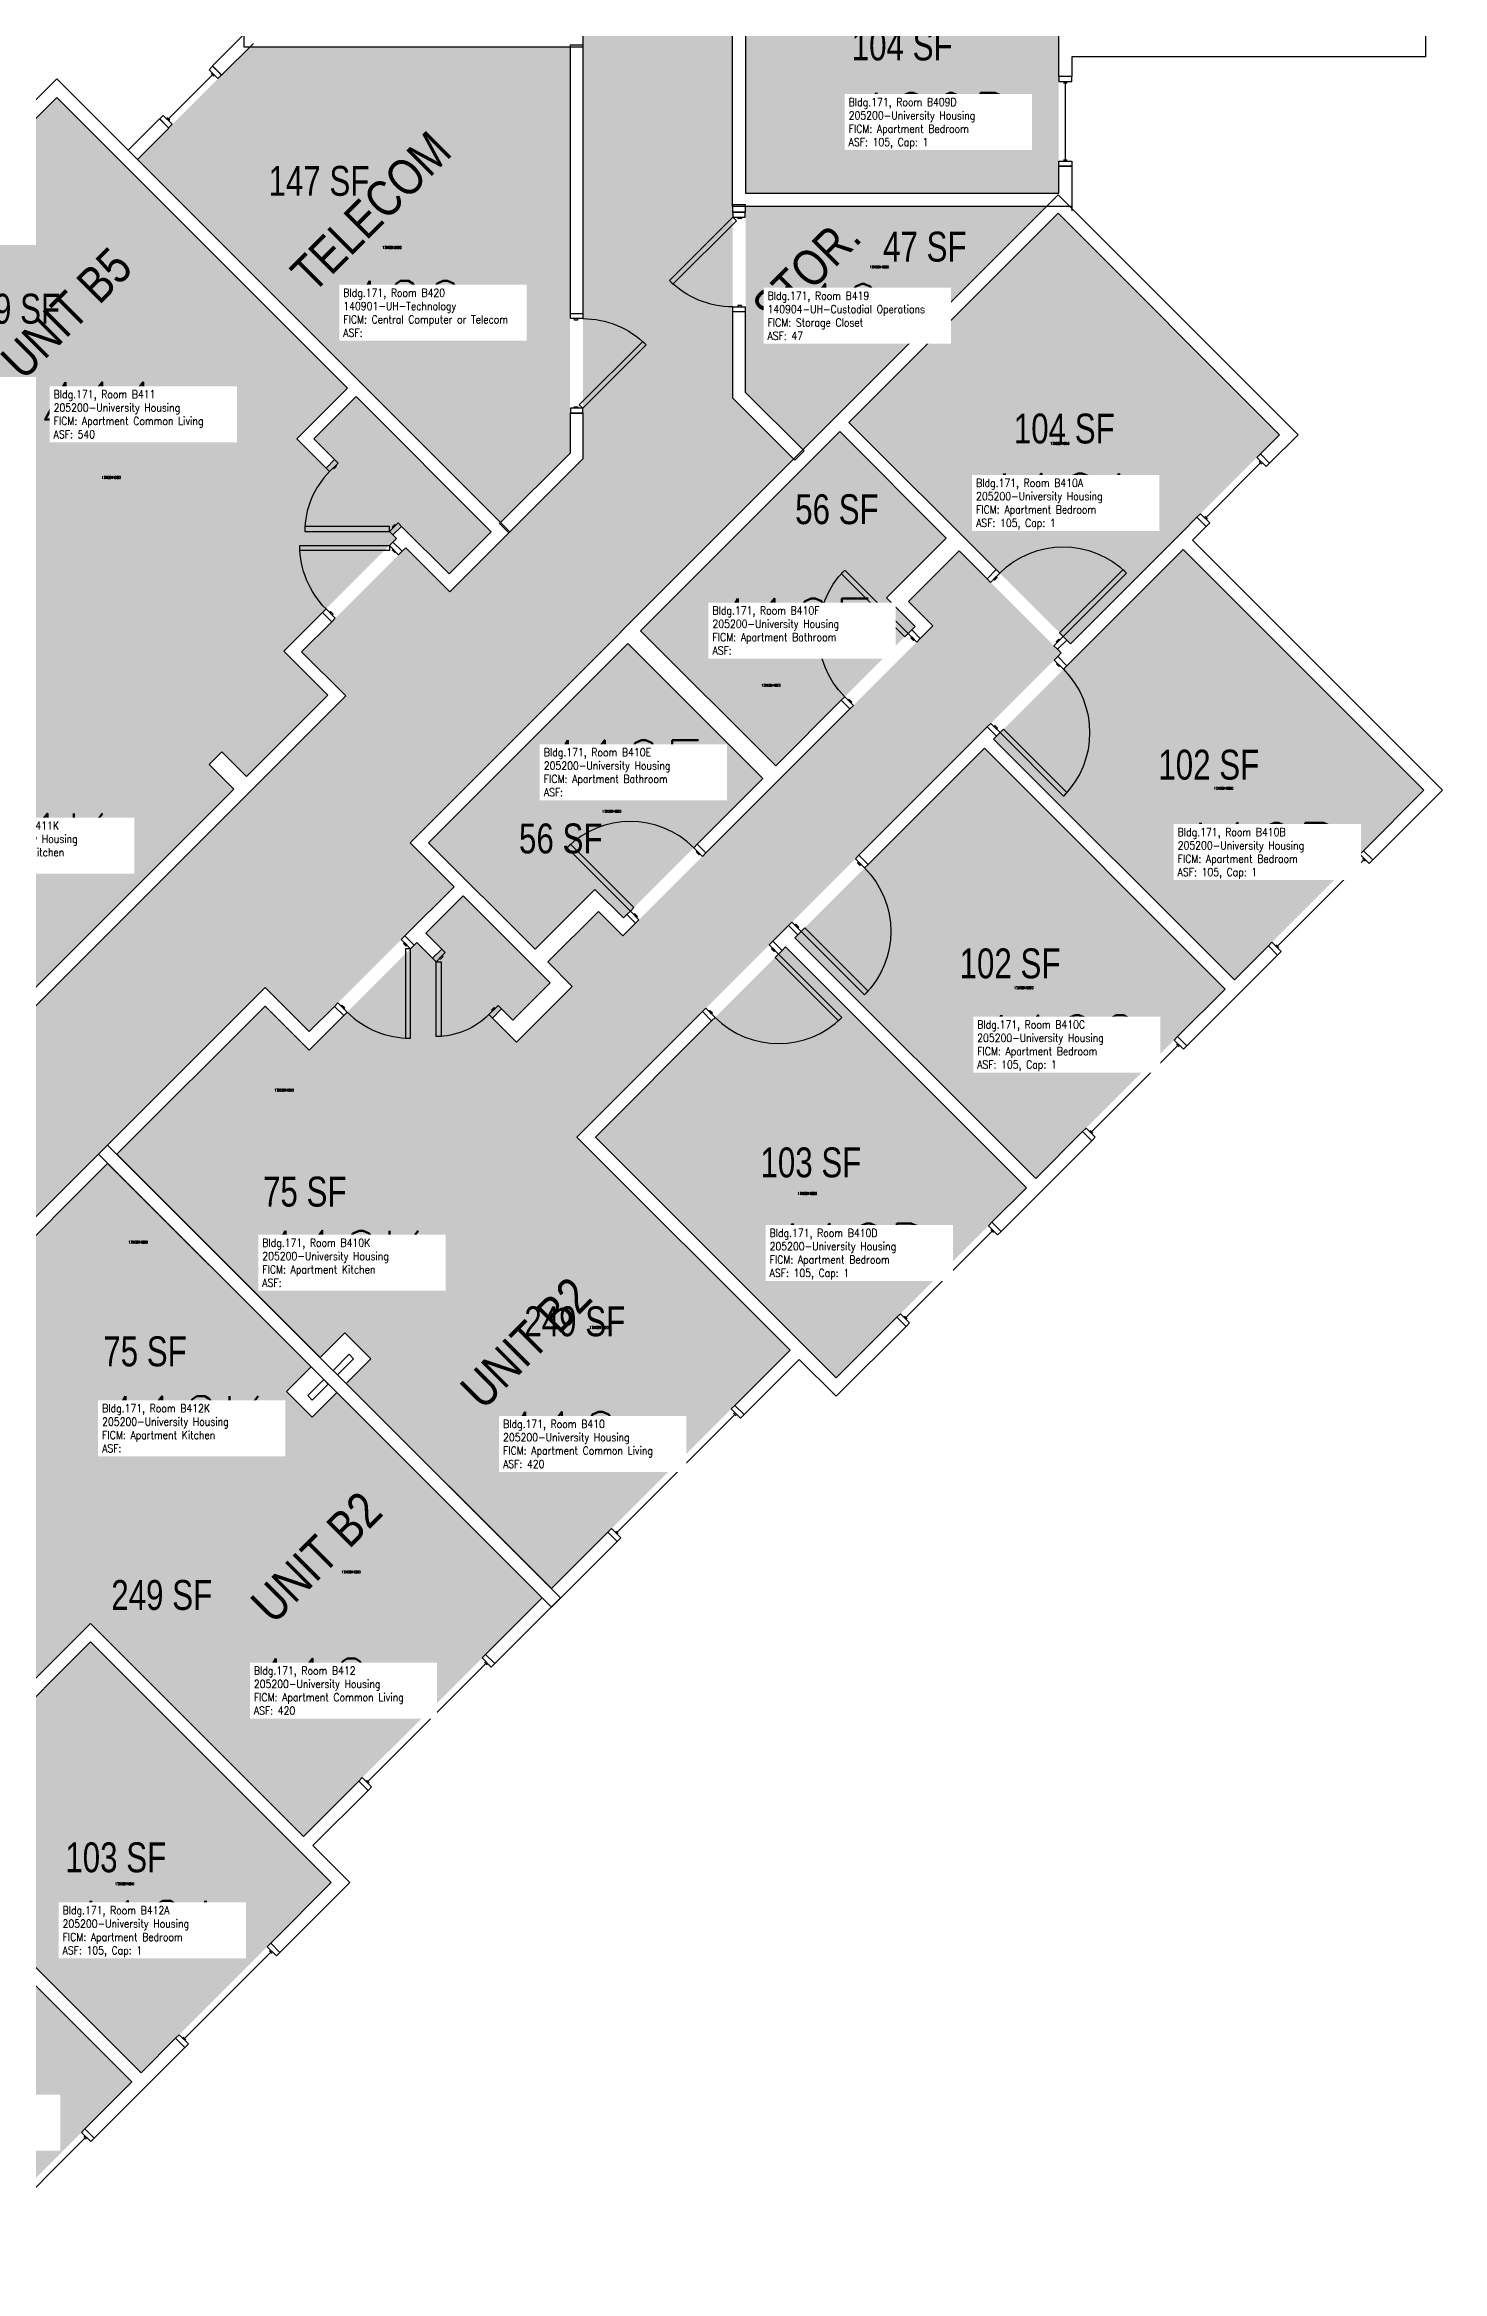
# Model space of a CAD drawing. Header units: inches. Extents: x -98 to 2219, y 102 to 2358.
# Drawn here: x 1658 to 2219, y 443 to 1338 of the extents above; entities that cross this region are included whole.
import ezdxf
from ezdxf.enums import TextEntityAlignment as Align

# ---------------------------------------------------------------- set-up
doc = ezdxf.new("R2010")
doc.units = ezdxf.units.IN
doc.header["$LTSCALE"] = 96
doc.header["$MEASUREMENT"] = 0
for name, color, linetype in [('A-Area', 15, 'Continuous'), ('A-Area-Iden', 1, 'Continuous'), ('A-Door', 2, 'Continuous'), ('A-Glaz', 1, 'Continuous'), ('A-IDEN-RNUM', 7, 'Continuous'), ('A-IDEN-SNUM', 4, 'Continuous'), ('A-IDEN-VNUM', 4, 'Continuous'), ('A-Wall', 5, 'Continuous'), ('AREA-TEXT', 3, 'Continuous'), ('Rooms-Category-Color', 7, 'Continuous'), ('Rooms-College-Color', 7, 'Continuous'), ('Rooms-Department-Color', 7, 'Continuous'), ('Rooms-Division-Color', 7, 'Continuous'), ('Rooms-Information', 7, 'Continuous')]:
    doc.layers.add(name, color=color, linetype=linetype)
doc.styles.add('AREA', font='arial.ttf', dxfattribs={"width": 0.75, "height": 12})
doc.styles.add('ROOMSNUMBER', font='txt.shx', dxfattribs={"height": 0.03})
doc.styles.add('ROOMVNUMBER', font='simplex.shx', dxfattribs={"width": 0.85})
doc.styles.get("Standard").update_dxf_attribs({"font": 'ARIALN.TTF'})

msp = doc.modelspace()

# ---------------------------------------------------------------- hatches: boundary and pattern name
h = msp.add_hatch()
h.set_pattern_fill('ANSI31', color=256, angle=-135, style=0)
h.set_pattern_definition([(270, (2566.93916, 859.05579), (0.125, 2e-14), [])])
h.paths.add_polyline_path([(1919.64, 1037.59), (1878.11, 996.05), (1871.6, 1002.57), (1913.13, 1044.1)], flags=9)
at = {"layer": 'Rooms-Category-Color', "true_color": 0xadadad}
for points in [[(1933.92, 1907.33), (1873.92, 1907.33), (1873.92, 1787.42), (1848.92, 1787.42), (1848.92, 1705.09), (1873.92, 1705.09), (1873.92, 1171.68), (1958.51, 1171.41), (1933.92, 1196), (1933.92, 1640.97), (1958.92, 1640.97), (1958.92, 1723.3), (1933.92, 1723.3)], [(1328.21, 728.15), (1286.85, 686.78), (1302.23, 671.4), (1337.93, 635.69), (1239.12, 536.87), (1281.54, 494.44), (1557.87, 770.77), (1575.55, 753.09), (1633.76, 811.3), (1616.08, 828.98), (1746.21, 959.11), (1763.89, 941.44), (1822.1, 999.65), (1804.43, 1017.33), (1958.51, 1171.41), (1873.92, 1171.68), (1820.38, 1118.14), (1802.71, 1135.82), (1760.9, 1094.01), (1778.58, 1076.33), (1379.3, 677.06)]]:
    msp.add_hatch(color=253, dxfattribs=at).paths.add_polyline_path(points)
at = {"layer": 'Rooms-Category-Color', "true_color": 0x728ef3}
for points in [[(1939.17, 1278.19), (2064.92, 1278.19), (2064.92, 1396.94), (1939.17, 1396.94)], [(1378.07, 861.08), (1652.33, 1135.35), (1566.77, 1220.91), (1662.59, 1316.72), (1779.35, 1199.96), (1758.95, 1179.57), (1770.71, 1167.81), (1774.16, 1171.26), (1765.85, 1179.57), (1782.8, 1196.52), (1837.07, 1142.25), (1820.12, 1125.3), (1801.03, 1144.39), (1797.58, 1140.94), (1798.99, 1139.53), (1753.74, 1094.27), (1771.42, 1076.6), (1738.75, 1043.93), (1728.85, 1053.83), (1723.72, 1048.7), (1681.04, 1091.38), (1601.76, 1012.1), (1596.63, 1017.22), (1575.68, 996.28), (1585.48, 986.48), (1564.89, 965.88), (1557.82, 972.95), (1432.6, 847.74), (1439.67, 840.66), (1419.08, 820.07)], [(2060.04, 1272.94), (1939.17, 1272.94), (1939.17, 1198.18), (1962.22, 1175.13)], [(2064.66, 1270.14), (2153.58, 1181.22), (2069.61, 1097.25), (1980.69, 1186.17)], [(1976.98, 1182.46), (2019.76, 1139.68), (1995.72, 1115.64), (2007.21, 1104.15), (1951.25, 1048.19), (1896.98, 1102.46)], [(1778.73, 800.18), (1838.23, 859.68), (1763.89, 934.01), (1807.11, 977.23), (1813.44, 970.91), (1817.15, 974.62), (1810.83, 980.95), (1825.82, 995.94), (1860.73, 961.02), (1845.74, 946.03), (1841.2, 950.58), (1837.48, 946.86), (1847.15, 937.19), (1869.57, 959.61), (1859.76, 969.42), (1880.09, 989.75), (1889.9, 979.94), (2014.37, 1104.41), (2004.56, 1114.22), (2024.89, 1134.55), (2065.9, 1093.54), (1871.45, 899.09), (1957.01, 813.53), (1861.19, 717.71)], [(2114.87, 1135.08), (2211.56, 1038.39), (2135.46, 962.28), (2038.77, 1058.98)], [(1733.62, 1038.8), (1637.1, 942.28), (1584.52, 994.86), (1681.04, 1091.38)], [(1891.85, 1097.33), (1946.12, 1043.06), (1890.16, 987.1), (1878.67, 998.59), (1854.63, 974.55), (1811.85, 1017.33)], [(2131.75, 958.57), (2035.05, 1055.27), (1958.95, 979.17), (2055.65, 882.47)], [(1975.57, 802.39), (2051.94, 878.76), (1955.24, 975.45), (1878.87, 899.09)], [(1746.21, 951.69), (1838.23, 859.68), (1788.63, 810.08), (1778.29, 820.42), (1768.39, 810.52), (1686.71, 892.19)], [(1623.5, 828.98), (1715.52, 736.97), (1765.12, 786.57), (1754.77, 796.91), (1764.67, 806.81), (1683, 888.48)], [(1775.01, 796.47), (1715.52, 736.97), (1641.18, 811.3), (1597.96, 768.08), (1604.29, 761.75), (1600.58, 758.04), (1594.25, 764.37), (1579.26, 749.38), (1614.17, 714.47), (1629.16, 729.46), (1624.62, 734), (1628.33, 737.71), (1638, 728.04), (1615.59, 705.63), (1605.77, 715.44), (1585.44, 695.11), (1595.26, 685.3), (1470.78, 560.82), (1460.97, 570.64), (1440.64, 550.31), (1481.65, 509.29), (1676.11, 703.75), (1761.67, 618.19), (1857.48, 714)], [(1676.11, 696.32), (1772.81, 599.63), (1696.44, 523.26), (1599.74, 619.96)], [(1616.62, 443.44), (1519.93, 540.14), (1596.03, 616.24), (1692.73, 519.55)]]:
    msp.add_hatch(color=171, dxfattribs=at).paths.add_polyline_path(points)
at = {"layer": 'Rooms-Category-Color', "true_color": 0xe3c5e1}
msp.add_hatch(color=254, dxfattribs=at).paths.add_polyline_path([(1868.67, 1173.85), (1868.67, 1337.06), (1740.21, 1337.06), (1694.94, 1291.79), (1840.78, 1145.96)])
at = {"layer": 'Rooms-College-Color', "true_color": 0xadadad}
for points in [[(1933.92, 1907.33), (1873.92, 1907.33), (1873.92, 1787.42), (1848.92, 1787.42), (1848.92, 1705.09), (1873.92, 1705.09), (1873.92, 1171.68), (1958.51, 1171.41), (1933.92, 1196), (1933.92, 1640.97), (1958.92, 1640.97), (1958.92, 1723.3), (1933.92, 1723.3)], [(1939.17, 1278.19), (2064.92, 1278.19), (2064.92, 1396.94), (1939.17, 1396.94)], [(1868.67, 1173.85), (1868.67, 1337.06), (1740.21, 1337.06), (1694.94, 1291.79), (1840.78, 1145.96)], [(1378.07, 861.08), (1652.33, 1135.35), (1566.77, 1220.91), (1662.59, 1316.72), (1779.35, 1199.96), (1758.95, 1179.57), (1770.71, 1167.81), (1774.16, 1171.26), (1765.85, 1179.57), (1782.8, 1196.52), (1837.07, 1142.25), (1820.12, 1125.3), (1801.03, 1144.39), (1797.58, 1140.94), (1798.99, 1139.53), (1753.74, 1094.27), (1771.42, 1076.6), (1738.75, 1043.93), (1728.85, 1053.83), (1723.72, 1048.7), (1681.04, 1091.38), (1601.76, 1012.1), (1596.63, 1017.22), (1575.68, 996.28), (1585.48, 986.48), (1564.89, 965.88), (1557.82, 972.95), (1432.6, 847.74), (1439.67, 840.66), (1419.08, 820.07)], [(2060.04, 1272.94), (1939.17, 1272.94), (1939.17, 1198.18), (1962.22, 1175.13)], [(2064.66, 1270.14), (2153.58, 1181.22), (2069.61, 1097.25), (1980.69, 1186.17)], [(1976.98, 1182.46), (2019.76, 1139.68), (1995.72, 1115.64), (2007.21, 1104.15), (1951.25, 1048.19), (1896.98, 1102.46)], [(1328.21, 728.15), (1286.85, 686.78), (1302.23, 671.4), (1337.93, 635.69), (1239.12, 536.87), (1281.54, 494.44), (1557.87, 770.77), (1575.55, 753.09), (1633.76, 811.3), (1616.08, 828.98), (1746.21, 959.11), (1763.89, 941.44), (1822.1, 999.65), (1804.43, 1017.33), (1958.51, 1171.41), (1873.92, 1171.68), (1820.38, 1118.14), (1802.71, 1135.82), (1760.9, 1094.01), (1778.58, 1076.33), (1379.3, 677.06)], [(1778.73, 800.18), (1838.23, 859.68), (1763.89, 934.01), (1807.11, 977.23), (1813.44, 970.91), (1817.15, 974.62), (1810.83, 980.95), (1825.82, 995.94), (1860.73, 961.02), (1845.74, 946.03), (1841.2, 950.58), (1837.48, 946.86), (1847.15, 937.19), (1869.57, 959.61), (1859.76, 969.42), (1880.09, 989.75), (1889.9, 979.94), (2014.37, 1104.41), (2004.56, 1114.22), (2024.89, 1134.55), (2065.9, 1093.54), (1871.45, 899.09), (1957.01, 813.53), (1861.19, 717.71)], [(2114.87, 1135.08), (2211.56, 1038.39), (2135.46, 962.28), (2038.77, 1058.98)], [(1733.62, 1038.8), (1637.1, 942.28), (1584.52, 994.86), (1681.04, 1091.38)], [(1891.85, 1097.33), (1946.12, 1043.06), (1890.16, 987.1), (1878.67, 998.59), (1854.63, 974.55), (1811.85, 1017.33)], [(2131.75, 958.57), (2035.05, 1055.27), (1958.95, 979.17), (2055.65, 882.47)], [(1975.57, 802.39), (2051.94, 878.76), (1955.24, 975.45), (1878.87, 899.09)], [(1746.21, 951.69), (1838.23, 859.68), (1788.63, 810.08), (1778.29, 820.42), (1768.39, 810.52), (1686.71, 892.19)], [(1623.5, 828.98), (1715.52, 736.97), (1765.12, 786.57), (1754.77, 796.91), (1764.67, 806.81), (1683, 888.48)], [(1775.01, 796.47), (1715.52, 736.97), (1641.18, 811.3), (1597.96, 768.08), (1604.29, 761.75), (1600.58, 758.04), (1594.25, 764.37), (1579.26, 749.38), (1614.17, 714.47), (1629.16, 729.46), (1624.62, 734), (1628.33, 737.71), (1638, 728.04), (1615.59, 705.63), (1605.77, 715.44), (1585.44, 695.11), (1595.26, 685.3), (1470.78, 560.82), (1460.97, 570.64), (1440.64, 550.31), (1481.65, 509.29), (1676.11, 703.75), (1761.67, 618.19), (1857.48, 714)], [(1676.11, 696.32), (1772.81, 599.63), (1696.44, 523.26), (1599.74, 619.96)], [(1616.62, 443.44), (1519.93, 540.14), (1596.03, 616.24), (1692.73, 519.55)]]:
    msp.add_hatch(color=253, dxfattribs=at).paths.add_polyline_path(points)
at = {"layer": 'Rooms-Department-Color', "true_color": 0xacacac}
for points in [[(1933.92, 1907.33), (1873.92, 1907.33), (1873.92, 1787.42), (1848.92, 1787.42), (1848.92, 1705.09), (1873.92, 1705.09), (1873.92, 1171.68), (1958.51, 1171.41), (1933.92, 1196), (1933.92, 1640.97), (1958.92, 1640.97), (1958.92, 1723.3), (1933.92, 1723.3)], [(1328.21, 728.15), (1286.85, 686.78), (1302.23, 671.4), (1337.93, 635.69), (1239.12, 536.87), (1281.54, 494.44), (1557.87, 770.77), (1575.55, 753.09), (1633.76, 811.3), (1616.08, 828.98), (1746.21, 959.11), (1763.89, 941.44), (1822.1, 999.65), (1804.43, 1017.33), (1958.51, 1171.41), (1873.92, 1171.68), (1820.38, 1118.14), (1802.71, 1135.82), (1760.9, 1094.01), (1778.58, 1076.33), (1379.3, 677.06)]]:
    msp.add_hatch(color=253, dxfattribs=at).paths.add_polyline_path(points)
at = {"layer": 'Rooms-Department-Color', "true_color": 0x604aed}
for points in [[(1939.17, 1278.19), (2064.92, 1278.19), (2064.92, 1396.94), (1939.17, 1396.94)], [(1868.67, 1173.85), (1868.67, 1337.06), (1740.21, 1337.06), (1694.94, 1291.79), (1840.78, 1145.96)], [(1378.07, 861.08), (1652.33, 1135.35), (1566.77, 1220.91), (1662.59, 1316.72), (1779.35, 1199.96), (1758.95, 1179.57), (1770.71, 1167.81), (1774.16, 1171.26), (1765.85, 1179.57), (1782.8, 1196.52), (1837.07, 1142.25), (1820.12, 1125.3), (1801.03, 1144.39), (1797.58, 1140.94), (1798.99, 1139.53), (1753.74, 1094.27), (1771.42, 1076.6), (1738.75, 1043.93), (1728.85, 1053.83), (1723.72, 1048.7), (1681.04, 1091.38), (1601.76, 1012.1), (1596.63, 1017.22), (1575.68, 996.28), (1585.48, 986.48), (1564.89, 965.88), (1557.82, 972.95), (1432.6, 847.74), (1439.67, 840.66), (1419.08, 820.07)], [(2060.04, 1272.94), (1939.17, 1272.94), (1939.17, 1198.18), (1962.22, 1175.13)], [(2064.66, 1270.14), (2153.58, 1181.22), (2069.61, 1097.25), (1980.69, 1186.17)], [(1976.98, 1182.46), (2019.76, 1139.68), (1995.72, 1115.64), (2007.21, 1104.15), (1951.25, 1048.19), (1896.98, 1102.46)], [(1778.73, 800.18), (1838.23, 859.68), (1763.89, 934.01), (1807.11, 977.23), (1813.44, 970.91), (1817.15, 974.62), (1810.83, 980.95), (1825.82, 995.94), (1860.73, 961.02), (1845.74, 946.03), (1841.2, 950.58), (1837.48, 946.86), (1847.15, 937.19), (1869.57, 959.61), (1859.76, 969.42), (1880.09, 989.75), (1889.9, 979.94), (2014.37, 1104.41), (2004.56, 1114.22), (2024.89, 1134.55), (2065.9, 1093.54), (1871.45, 899.09), (1957.01, 813.53), (1861.19, 717.71)], [(2114.87, 1135.08), (2211.56, 1038.39), (2135.46, 962.28), (2038.77, 1058.98)], [(1733.62, 1038.8), (1637.1, 942.28), (1584.52, 994.86), (1681.04, 1091.38)], [(1891.85, 1097.33), (1946.12, 1043.06), (1890.16, 987.1), (1878.67, 998.59), (1854.63, 974.55), (1811.85, 1017.33)], [(2131.75, 958.57), (2035.05, 1055.27), (1958.95, 979.17), (2055.65, 882.47)], [(1975.57, 802.39), (2051.94, 878.76), (1955.24, 975.45), (1878.87, 899.09)], [(1746.21, 951.69), (1838.23, 859.68), (1788.63, 810.08), (1778.29, 820.42), (1768.39, 810.52), (1686.71, 892.19)], [(1623.5, 828.98), (1715.52, 736.97), (1765.12, 786.57), (1754.77, 796.91), (1764.67, 806.81), (1683, 888.48)], [(1775.01, 796.47), (1715.52, 736.97), (1641.18, 811.3), (1597.96, 768.08), (1604.29, 761.75), (1600.58, 758.04), (1594.25, 764.37), (1579.26, 749.38), (1614.17, 714.47), (1629.16, 729.46), (1624.62, 734), (1628.33, 737.71), (1638, 728.04), (1615.59, 705.63), (1605.77, 715.44), (1585.44, 695.11), (1595.26, 685.3), (1470.78, 560.82), (1460.97, 570.64), (1440.64, 550.31), (1481.65, 509.29), (1676.11, 703.75), (1761.67, 618.19), (1857.48, 714)], [(1676.11, 696.32), (1772.81, 599.63), (1696.44, 523.26), (1599.74, 619.96)], [(1616.62, 443.44), (1519.93, 540.14), (1596.03, 616.24), (1692.73, 519.55)]]:
    msp.add_hatch(color=173, dxfattribs=at).paths.add_polyline_path(points)
at = {"layer": 'Rooms-Division-Color', "true_color": 0xadadad}
for points in [[(1933.92, 1907.33), (1873.92, 1907.33), (1873.92, 1787.42), (1848.92, 1787.42), (1848.92, 1705.09), (1873.92, 1705.09), (1873.92, 1171.68), (1958.51, 1171.41), (1933.92, 1196), (1933.92, 1640.97), (1958.92, 1640.97), (1958.92, 1723.3), (1933.92, 1723.3)], [(1328.21, 728.15), (1286.85, 686.78), (1302.23, 671.4), (1337.93, 635.69), (1239.12, 536.87), (1281.54, 494.44), (1557.87, 770.77), (1575.55, 753.09), (1633.76, 811.3), (1616.08, 828.98), (1746.21, 959.11), (1763.89, 941.44), (1822.1, 999.65), (1804.43, 1017.33), (1958.51, 1171.41), (1873.92, 1171.68), (1820.38, 1118.14), (1802.71, 1135.82), (1760.9, 1094.01), (1778.58, 1076.33), (1379.3, 677.06)]]:
    msp.add_hatch(color=253, dxfattribs=at).paths.add_polyline_path(points)
at = {"layer": 'Rooms-Division-Color', "true_color": 0x604aed}
for points in [[(1939.17, 1278.19), (2064.92, 1278.19), (2064.92, 1396.94), (1939.17, 1396.94)], [(1868.67, 1173.85), (1868.67, 1337.06), (1740.21, 1337.06), (1694.94, 1291.79), (1840.78, 1145.96)], [(1378.07, 861.08), (1652.33, 1135.35), (1566.77, 1220.91), (1662.59, 1316.72), (1779.35, 1199.96), (1758.95, 1179.57), (1770.71, 1167.81), (1774.16, 1171.26), (1765.85, 1179.57), (1782.8, 1196.52), (1837.07, 1142.25), (1820.12, 1125.3), (1801.03, 1144.39), (1797.58, 1140.94), (1798.99, 1139.53), (1753.74, 1094.27), (1771.42, 1076.6), (1738.75, 1043.93), (1728.85, 1053.83), (1723.72, 1048.7), (1681.04, 1091.38), (1601.76, 1012.1), (1596.63, 1017.22), (1575.68, 996.28), (1585.48, 986.48), (1564.89, 965.88), (1557.82, 972.95), (1432.6, 847.74), (1439.67, 840.66), (1419.08, 820.07)], [(2060.04, 1272.94), (1939.17, 1272.94), (1939.17, 1198.18), (1962.22, 1175.13)], [(2064.66, 1270.14), (2153.58, 1181.22), (2069.61, 1097.25), (1980.69, 1186.17)], [(1976.98, 1182.46), (2019.76, 1139.68), (1995.72, 1115.64), (2007.21, 1104.15), (1951.25, 1048.19), (1896.98, 1102.46)], [(1778.73, 800.18), (1838.23, 859.68), (1763.89, 934.01), (1807.11, 977.23), (1813.44, 970.91), (1817.15, 974.62), (1810.83, 980.95), (1825.82, 995.94), (1860.73, 961.02), (1845.74, 946.03), (1841.2, 950.58), (1837.48, 946.86), (1847.15, 937.19), (1869.57, 959.61), (1859.76, 969.42), (1880.09, 989.75), (1889.9, 979.94), (2014.37, 1104.41), (2004.56, 1114.22), (2024.89, 1134.55), (2065.9, 1093.54), (1871.45, 899.09), (1957.01, 813.53), (1861.19, 717.71)], [(2114.87, 1135.08), (2211.56, 1038.39), (2135.46, 962.28), (2038.77, 1058.98)], [(1733.62, 1038.8), (1637.1, 942.28), (1584.52, 994.86), (1681.04, 1091.38)], [(1891.85, 1097.33), (1946.12, 1043.06), (1890.16, 987.1), (1878.67, 998.59), (1854.63, 974.55), (1811.85, 1017.33)], [(2131.75, 958.57), (2035.05, 1055.27), (1958.95, 979.17), (2055.65, 882.47)], [(1975.57, 802.39), (2051.94, 878.76), (1955.24, 975.45), (1878.87, 899.09)], [(1746.21, 951.69), (1838.23, 859.68), (1788.63, 810.08), (1778.29, 820.42), (1768.39, 810.52), (1686.71, 892.19)], [(1623.5, 828.98), (1715.52, 736.97), (1765.12, 786.57), (1754.77, 796.91), (1764.67, 806.81), (1683, 888.48)], [(1775.01, 796.47), (1715.52, 736.97), (1641.18, 811.3), (1597.96, 768.08), (1604.29, 761.75), (1600.58, 758.04), (1594.25, 764.37), (1579.26, 749.38), (1614.17, 714.47), (1629.16, 729.46), (1624.62, 734), (1628.33, 737.71), (1638, 728.04), (1615.59, 705.63), (1605.77, 715.44), (1585.44, 695.11), (1595.26, 685.3), (1470.78, 560.82), (1460.97, 570.64), (1440.64, 550.31), (1481.65, 509.29), (1676.11, 703.75), (1761.67, 618.19), (1857.48, 714)], [(1676.11, 696.32), (1772.81, 599.63), (1696.44, 523.26), (1599.74, 619.96)], [(1616.62, 443.44), (1519.93, 540.14), (1596.03, 616.24), (1692.73, 519.55)]]:
    msp.add_hatch(color=173, dxfattribs=at).paths.add_polyline_path(points)

# ---------------------------------------------------------------- linework, layer by layer
at = {"layer": 'A-Area'}
msp.add_line((1868.67, 1337.06), (1868.67, 1337.06), dxfattribs=at)
at = {"layer": 'A-Door'}
for p, q in [((1939.05, 1270.57), (1934.05, 1270.57)), ((1934.05, 1270.57), (1934.05, 1268.57)), ((1939.05, 1268.57), (1939.05, 1270.57)), ((1908.59, 1243.11), (1934.05, 1268.57)), ((1935.46, 1267.15), (1910.01, 1241.7)), ((1934.05, 1268.57), (1935.46, 1267.15)), ((1934.05, 1268.57), (1939.05, 1268.57)), ((1936.05, 1268.07), (1936.05, 1268.57)), ((1936.05, 1268.57), (1937.55, 1268.57)), ((1937.55, 1268.07), (1936.05, 1268.07)), ((1937.55, 1268.57), (1937.55, 1268.07)), ((1910.01, 1241.7), (1908.59, 1243.11)), ((1868.8, 1227.85), (1868.8, 1229.85)), ((1868.8, 1229.85), (1873.8, 1229.85)), ((1873.8, 1227.85), (1868.8, 1227.85)), ((1870.3, 1227.85), (1870.3, 1227.35)), ((1871.8, 1227.85), (1870.3, 1227.85)), ((1870.3, 1227.35), (1871.8, 1227.35)), ((1871.8, 1227.35), (1871.8, 1227.85)), ((1873.8, 1229.85), (1873.8, 1227.85)), ((1934.05, 1230.57), (1934.05, 1232.57)), ((1934.05, 1232.57), (1939.05, 1232.57)), ((1939.05, 1230.57), (1934.05, 1230.57)), ((1937.55, 1233.07), (1936.05, 1233.07)), ((1936.05, 1233.07), (1936.05, 1232.57)), ((1936.05, 1232.57), (1937.55, 1232.57)), ((1937.55, 1232.57), (1937.55, 1233.07)), ((1939.05, 1232.57), (1939.05, 1230.57)), ((1872.38, 1193.27), (1897.84, 1218.72)), ((1899.25, 1217.31), (1873.8, 1191.85)), ((1897.84, 1218.72), (1899.25, 1217.31)), ((1868.8, 1191.85), (1868.8, 1189.85)), ((1873.8, 1191.85), (1868.8, 1191.85)), ((1868.8, 1189.85), (1873.8, 1189.85)), ((1870.3, 1191.85), (1870.3, 1192.35)), ((1870.3, 1192.35), (1871.8, 1192.35)), ((1871.8, 1191.85), (1870.3, 1191.85)), ((1871.8, 1192.35), (1871.8, 1191.85)), ((1873.8, 1191.85), (1872.38, 1193.27)), ((1873.8, 1189.85), (1873.8, 1191.85))]:
    msp.add_line(p, q, dxfattribs=at)
for points in [[(1775.57, 1169.84), (1774.16, 1171.26), (1770.71, 1167.81), (1772.12, 1166.4)], [(1774.6, 1168.87), (1774.95, 1168.52), (1773.89, 1167.46), (1773.54, 1167.81)], [(1799.61, 1145.8), (1801.03, 1144.39), (1797.58, 1140.94), (1796.16, 1142.36)], [(1798.64, 1144.83), (1798.29, 1145.18), (1797.23, 1144.12), (1797.58, 1143.77)], [(1796.15, 1136.68), (1796.15, 1134.68), (1760.15, 1134.68), (1760.15, 1136.68)], [(1796.16, 1142.36), (1796.16, 1144.36), (1762.16, 1144.36), (1762.16, 1142.36)], [(1799.86, 1132.97), (1801.27, 1134.38), (1797.56, 1138.09), (1796.15, 1136.68)], [(1798.62, 1134.21), (1798.27, 1133.85), (1797.21, 1134.91), (1797.56, 1135.27)], [(2004.46, 1101.4), (2003.05, 1099.98), (1977.59, 1125.44), (1979, 1126.85)], [(2037.53, 1121.91), (2036.12, 1123.33), (2039.83, 1127.04), (2041.24, 1125.62)], [(2038.77, 1123.15), (2039.12, 1122.8), (2040.18, 1123.86), (2039.83, 1124.21)], [(2066.7, 1100.17), (2065.28, 1101.58), (2090.74, 1127.04), (2092.15, 1125.62)], [(1774.4, 1107.51), (1772.99, 1106.1), (1769.28, 1109.81), (1770.69, 1111.22)], [(1773.16, 1108.75), (1773.52, 1109.1), (1772.46, 1110.16), (1772.1, 1109.81)], [(2007.91, 1097.95), (2009.32, 1099.36), (2005.87, 1102.81), (2004.46, 1101.4)], [(2006.93, 1098.92), (2006.58, 1098.57), (2005.52, 1099.63), (2005.87, 1099.98)], [(2062.99, 1096.46), (2064.4, 1095.04), (2068.11, 1098.75), (2066.7, 1100.17)], [(2063.07, 1090.71), (2064.49, 1092.13), (2068.2, 1088.41), (2066.78, 1087)], [(2064.22, 1097.69), (2063.87, 1098.05), (2064.93, 1099.11), (2065.28, 1098.75)], [(2064.31, 1089.47), (2063.96, 1089.12), (2065.02, 1088.06), (2065.37, 1088.41)], [(1982.45, 1072.49), (1981.04, 1071.08), (1977.59, 1074.53), (1979, 1075.94)], [(1981.48, 1073.46), (1981.83, 1073.82), (1980.77, 1074.88), (1980.42, 1074.53)], [(2037.62, 1065.26), (2036.2, 1063.84), (2039.91, 1060.13), (2041.33, 1061.54)], [(2038.85, 1064.02), (2039.21, 1064.37), (2040.27, 1063.31), (2039.91, 1062.96)], [(2041.33, 1061.54), (2042.74, 1062.96), (2068.2, 1037.5), (2066.78, 1036.09)], [(1892.91, 989.85), (1894.33, 991.26), (1868.87, 1016.72), (1867.46, 1015.31)], [(1921.82, 1011.86), (1923.23, 1013.27), (1919.78, 1016.72), (1918.37, 1015.31)], [(1920.84, 1012.83), (1920.49, 1012.48), (1919.43, 1013.54), (1919.78, 1013.89)], [(1983.26, 1010.9), (1984.67, 1012.31), (1988.38, 1008.6), (1986.97, 1007.19)], [(1984.5, 1009.66), (1984.14, 1009.31), (1985.2, 1008.25), (1985.56, 1008.6)], [(1896.36, 986.4), (1894.95, 984.99), (1891.5, 988.44), (1892.91, 989.85)], [(1895.39, 987.37), (1895.74, 987.73), (1894.68, 988.79), (1894.33, 988.44)], [(1957.8, 985.44), (1956.39, 984.03), (1960.1, 980.32), (1961.51, 981.73)], [(1959.04, 984.2), (1959.39, 984.56), (1960.45, 983.5), (1960.1, 983.14)], [(1800.93, 978.48), (1802.35, 979.9), (1806.06, 976.18), (1804.65, 974.77)], [(1802.17, 977.24), (1801.82, 976.89), (1802.88, 975.83), (1803.23, 976.18)], [(1948.7, 976.34), (1950.11, 977.75), (1953.82, 974.04), (1952.41, 972.63)], [(1949.94, 975.1), (1949.58, 974.75), (1950.64, 973.69), (1951, 974.04)], [(1961.51, 981.73), (1962.93, 983.14), (1988.38, 957.69), (1986.97, 956.27)], [(1804.65, 974.77), (1802.65, 974.77), (1802.65, 938.77), (1804.65, 938.77)], [(1818.57, 973.2), (1817.15, 974.62), (1813.44, 970.91), (1814.86, 969.49)], [(1814.86, 969.49), (1816.86, 969.49), (1816.86, 939.49), (1814.86, 939.49)], [(1817.33, 971.97), (1817.68, 971.61), (1816.62, 970.55), (1816.27, 970.91)], [(1952.41, 972.63), (1951, 971.21), (1976.45, 945.76), (1977.87, 947.17)], [(1775.48, 953.02), (1774.06, 951.61), (1777.78, 947.9), (1779.19, 949.31)], [(1776.72, 951.79), (1777.07, 952.14), (1778.13, 951.08), (1777.78, 950.73)], [(1839.78, 951.99), (1841.2, 950.58), (1837.48, 946.86), (1836.07, 948.28)], [(1838.54, 950.75), (1838.19, 951.11), (1837.13, 950.05), (1837.48, 949.69)], [(1923.24, 950.88), (1921.83, 949.47), (1925.54, 945.76), (1926.95, 947.17)], [(1924.48, 949.64), (1924.83, 950), (1925.89, 948.94), (1925.54, 948.58)]]:
    msp.add_lwpolyline(points, close=True, dxfattribs=at)
at = {"layer": 'A-Door', "extrusion": (0, 0, -1)}
for centre, radius, start, end in [((-1934.05, 1268.57), 36, 270, 315), ((-1873.8, 1191.85), 36, 90, 135), ((-1796.15, 1136.68), 36, 315, 0), ((-2066.7, 1100.17), 36, 45, 135), ((-2004.46, 1101.4), 36, 315, 45), ((-2041.33, 1061.54), 36, 135, 225), ((-1961.51, 981.73), 36, 135, 225), ((-1814.86, 969.49), 30, 225, 270)]:
    msp.add_arc(centre, radius, start, end, dxfattribs=at)
at = {"layer": 'A-Door'}
for centre, radius, start, end in [((1796.16, 1142.36), 34, 135, 180), ((1892.91, 989.85), 36, 45, 135), ((1804.65, 974.77), 36, 225, 270), ((1952.41, 972.63), 36, 225, 315)]:
    msp.add_arc(centre, radius, start, end, dxfattribs=at)
at = {"layer": 'A-Glaz'}
for p, q in [((1725.15, 1325.71), (1707.47, 1308.03)), ((1723.73, 1327.83), (1725.15, 1329.24)), ((1727.27, 1324.29), (1723.73, 1327.83)), ((1725.68, 1325.18), (1724.62, 1326.24)), ((1726.03, 1325.53), (1724.97, 1326.59)), ((1725.15, 1329.24), (1728.68, 1325.71)), ((1728.68, 1325.71), (1727.27, 1324.29)), ((2066.8, 1322.57), (2068.3, 1322.57)), ((2067.55, 1322.57), (2067.55, 1291.57)), ((1705.35, 1309.44), (1703.93, 1308.03)), ((1703.93, 1308.03), (1707.47, 1304.49)), ((1708.88, 1305.91), (1705.35, 1309.44)), ((1706.59, 1308.21), (1707.65, 1307.14)), ((1708, 1307.5), (1706.94, 1308.56)), ((1707.47, 1304.49), (1708.88, 1305.91)), ((2066.8, 1291.57), (2068.3, 1291.57)), ((2124.06, 1147.98), (2145.98, 1169.9)), ((2145.45, 1170.43), (2146.51, 1169.37)), ((2123.53, 1148.51), (2124.59, 1147.45)), ((2186.83, 1011), (2187.9, 1009.94)), ((2152.72, 975.83), (2187.36, 1010.47)), ((2152.19, 976.36), (2153.25, 975.3)), ((2078.1, 901.21), (2112.75, 935.86)), ((2112.22, 936.39), (2113.28, 935.33)), ((2077.57, 901.74), (2078.63, 900.68)), ((2003.52, 826.63), (2038.17, 861.28)), ((2037.64, 861.81), (2038.7, 860.75)), ((2002.99, 827.16), (2004.05, 826.1)), ((1887.53, 740.33), (1934.9, 787.71)), ((1934.37, 788.24), (1935.43, 787.18)), ((1887, 740.86), (1888.06, 739.8)), ((1834.86, 687.67), (1787.48, 640.29)), ((1834.33, 688.2), (1835.39, 687.14)), ((1786.95, 640.82), (1788.01, 639.76)), ((1748.57, 571.67), (1713.92, 537.03)), ((1748.04, 572.2), (1749.1, 571.14)), ((1713.39, 537.56), (1714.45, 536.5)), ((1673.99, 497.1), (1639.34, 462.45)), ((1673.46, 497.63), (1674.52, 496.57))]:
    msp.add_line(p, q, dxfattribs=at)
for points in [[(2070.17, 1323.07), (2070.17, 1325.07), (2064.92, 1325.07), (2064.92, 1323.07)], [(2070.17, 1291.07), (2070.17, 1289.07), (2064.92, 1289.07), (2064.92, 1291.07)], [(2148.19, 1168.4), (2149.6, 1169.82), (2145.89, 1173.53), (2144.47, 1172.11)], [(2125.56, 1145.77), (2124.14, 1144.36), (2120.43, 1148.07), (2121.85, 1149.49)], [(2189.57, 1008.97), (2190.99, 1010.39), (2187.28, 1014.1), (2185.86, 1012.68)], [(2154.22, 973.62), (2152.8, 972.2), (2149.09, 975.91), (2150.51, 977.33)], [(2114.96, 934.35), (2116.37, 935.77), (2112.66, 939.48), (2111.24, 938.07)], [(2079.6, 899), (2078.19, 897.58), (2074.47, 901.3), (2075.89, 902.71)], [(2040.38, 859.77), (2041.79, 861.19), (2038.08, 864.9), (2036.67, 863.49)], [(2005.02, 824.42), (2003.61, 823.01), (1999.9, 826.72), (2001.31, 828.13)], [(1937.11, 786.21), (1938.53, 787.62), (1934.81, 791.33), (1933.4, 789.92)], [(1889.03, 738.12), (1887.62, 736.71), (1883.9, 740.42), (1885.32, 741.84)], [(1837.07, 686.17), (1838.48, 687.58), (1834.77, 691.29), (1833.36, 689.88)], [(1788.99, 638.08), (1787.57, 636.67), (1783.86, 640.38), (1785.27, 641.79)], [(1750.78, 570.17), (1752.19, 571.59), (1748.48, 575.3), (1747.06, 573.88)], [(1715.42, 534.82), (1714.01, 533.4), (1710.29, 537.11), (1711.71, 538.53)], [(1676.2, 495.59), (1677.61, 497.01), (1673.9, 500.72), (1672.48, 499.31)]]:
    msp.add_lwpolyline(points, close=True, dxfattribs=at)
at = {"layer": 'A-Wall'}
for p, q in [((1873.92, 1337.06), (1873.92, 1465.68)), ((1933.92, 1272.94), (1933.92, 1401.57)), ((1939.17, 1396.94), (1939.17, 1278.19)), ((2064.92, 1333.57), (2064.92, 1396.94)), ((2212.17, 1372.54), (2212.17, 1332.94)), ((1737.67, 1353.19), (1737.67, 1337.06)), ((1737.86, 1342.13), (1725.06, 1329.33)), ((1728.77, 1325.62), (1741.57, 1338.41)), ((1737.67, 1337.06), (1873.92, 1337.06)), ((1873.92, 1337.68), (1868.67, 1337.68)), ((1868.67, 1337.68), (1868.67, 1229.85)), ((1873.92, 1229.85), (1873.92, 1337.68)), ((2064.92, 1325.07), (2064.92, 1333.57)), ((2212.17, 1332.94), (2070.17, 1332.94)), ((2070.17, 1332.94), (2070.17, 1325.07)), ((1662.59, 1324.15), (1636.17, 1297.73)), ((1844.49, 1142.25), (1662.59, 1324.15)), ((1725.06, 1329.33), (1728.77, 1325.62)), ((2070.17, 1325.07), (2064.92, 1325.07)), ((1639.88, 1294.01), (1662.59, 1316.72)), ((1662.59, 1316.72), (1779.35, 1199.96)), ((1703.85, 1308.12), (1691.23, 1295.5)), ((1707.56, 1304.4), (1703.85, 1308.12)), ((1694.94, 1291.79), (1707.56, 1304.4)), ((1691.23, 1295.5), (1694.94, 1291.79)), ((2064.92, 1278.19), (2064.92, 1289.07)), ((2064.92, 1289.07), (2070.17, 1289.07)), ((2070.17, 1289.07), (2070.17, 1272.94)), ((1933.92, 1273.57), (1933.92, 1270.57)), ((1939.17, 1273.57), (1933.92, 1273.57)), ((2070.17, 1272.94), (1933.92, 1272.94)), ((1933.92, 1270.57), (1939.17, 1270.57)), ((1939.17, 1278.19), (2064.92, 1278.19)), ((1939.17, 1270.57), (1939.17, 1273.57)), ((2064.66, 1277.57), (1973.71, 1186.61)), ((2161.01, 1181.22), (2064.66, 1277.57)), ((2070.17, 1272.94), (2070.17, 1271.17)), ((1980.69, 1186.17), (2064.66, 1270.14)), ((2064.66, 1270.14), (2153.58, 1181.22)), ((1868.67, 1229.85), (1873.92, 1229.85)), ((1933.92, 1230.57), (1933.92, 1196)), ((1939.17, 1230.57), (1933.92, 1230.57)), ((1939.17, 1198.18), (1939.17, 1230.57)), ((1779.35, 1199.96), (1758.95, 1179.57)), ((1765.85, 1179.57), (1782.8, 1196.52)), ((1782.8, 1196.52), (1837.07, 1142.25)), ((1873.92, 1189.85), (1868.67, 1189.85)), ((1868.67, 1189.85), (1868.67, 1173.85)), ((1873.92, 1171.68), (1873.92, 1189.85)), ((1933.92, 1196), (1958.95, 1170.97)), ((1962.67, 1174.68), (1939.17, 1198.18)), ((1973.71, 1186.61), (1804.43, 1017.33)), ((1896.98, 1102.46), (1976.98, 1182.46)), ((1976.98, 1182.46), (2019.76, 1139.68)), ((2037.97, 1128.9), (1980.69, 1186.17)), ((2153.58, 1181.22), (2145.89, 1173.53)), ((2149.6, 1169.82), (2161.01, 1181.22)), ((1758.95, 1179.57), (1770.71, 1167.81)), ((1774.16, 1171.26), (1765.85, 1179.57)), ((1868.67, 1173.85), (1840.34, 1145.52)), ((1958.95, 1170.97), (1962.67, 1174.68)), ((2145.89, 1173.53), (2149.6, 1169.82)), ((1770.71, 1167.81), (1774.16, 1171.26)), ((1844.05, 1141.8), (1873.92, 1171.68)), ((1840.34, 1145.52), (1844.05, 1141.8)), ((2120.43, 1148.07), (2114.43, 1142.07)), ((2124.14, 1144.36), (2120.43, 1148.07)), ((1798.99, 1139.53), (1797.56, 1138.09)), ((1797.56, 1138.09), (1801.27, 1134.38)), ((1801.03, 1144.39), (1797.58, 1140.94)), ((1797.58, 1140.94), (1798.99, 1139.53)), ((1820.12, 1125.3), (1801.03, 1144.39)), ((1837.07, 1142.25), (1820.12, 1125.3)), ((1820.38, 1118.14), (1844.49, 1142.25)), ((2019.76, 1139.68), (1995.72, 1115.64)), ((2114.43, 1142.07), (2069.61, 1097.25)), ((2118.58, 1138.8), (2124.14, 1144.36)), ((2218.99, 1038.39), (2118.58, 1138.8)), ((1801.27, 1134.38), (1802.71, 1135.82)), ((1802.71, 1135.82), (1820.38, 1118.14)), ((2004.56, 1114.22), (2024.89, 1134.55)), ((2024.89, 1134.55), (2034.26, 1125.18)), ((2039.83, 1127.04), (2037.97, 1128.9)), ((2068.2, 1088.41), (2114.87, 1135.08)), ((2114.87, 1135.08), (2211.56, 1038.39)), ((2034.26, 1125.18), (2036.12, 1123.33)), ((2036.12, 1123.33), (2039.83, 1127.04)), ((1769.28, 1109.81), (1753.74, 1094.27)), ((1772.99, 1106.1), (1769.28, 1109.81)), ((1995.72, 1115.64), (2007.21, 1104.15)), ((2014.37, 1104.41), (2004.56, 1114.22)), ((1760.9, 1094.01), (1772.99, 1106.1)), ((1951.25, 1048.19), (1896.98, 1102.46)), ((2007.21, 1104.15), (2005.87, 1102.81)), ((2005.87, 1102.81), (2009.32, 1099.36)), ((2009.32, 1099.36), (2014.37, 1104.41)), ((1753.74, 1094.27), (1771.42, 1076.6)), ((1778.58, 1076.33), (1760.9, 1094.01)), ((1811.85, 1017.33), (1891.85, 1097.33)), ((1891.85, 1097.33), (1946.12, 1043.06)), ((2068.11, 1098.75), (2064.4, 1095.04)), ((2064.4, 1095.04), (2065.9, 1093.54)), ((2065.9, 1093.54), (2064.49, 1092.13)), ((2064.49, 1092.13), (2068.2, 1088.41)), ((2069.61, 1097.25), (2068.11, 1098.75)), ((1470.25, 768.01), (1778.58, 1076.33)), ((1771.42, 1076.6), (1738.75, 1043.93)), ((1977.59, 1074.53), (1951.25, 1048.19)), ((1981.04, 1071.08), (1977.59, 1074.53)), ((1923.23, 1013.27), (1981.04, 1071.08)), ((2036.2, 1063.84), (1984.67, 1012.31)), ((2039.91, 1060.13), (2036.2, 1063.84)), ((2038.77, 1058.98), (2039.91, 1060.13)), ((2135.46, 962.28), (2038.77, 1058.98)), ((1728.85, 1053.83), (1723.72, 1048.7)), ((1723.72, 1048.7), (1733.62, 1038.8)), ((1738.75, 1043.93), (1728.85, 1053.83)), ((1988.38, 1008.6), (2035.05, 1055.27)), ((2035.05, 1055.27), (2131.75, 958.57)), ((1733.62, 1038.8), (1637.1, 942.28)), ((1946.12, 1043.06), (1919.78, 1016.72)), ((2211.56, 1038.39), (2187.28, 1014.1)), ((2190.99, 1010.39), (2218.99, 1038.39)), ((1804.43, 1017.33), (1822.1, 999.65)), ((1854.63, 974.55), (1811.85, 1017.33)), ((1919.78, 1016.72), (1923.23, 1013.27)), ((1984.67, 1012.31), (1988.38, 1008.6)), ((2187.28, 1014.1), (2190.99, 1010.39)), ((1822.1, 999.65), (1802.35, 979.9)), ((1810.83, 980.95), (1825.82, 995.94)), ((1825.82, 995.94), (1860.73, 961.02)), ((1878.67, 998.59), (1854.63, 974.55)), ((1890.16, 987.1), (1878.67, 998.59)), ((1859.76, 969.42), (1880.09, 989.75)), ((1880.09, 989.75), (1889.9, 979.94)), ((1889.9, 979.94), (1894.95, 984.99)), ((1891.5, 988.44), (1890.16, 987.1)), ((1894.95, 984.99), (1891.5, 988.44)), ((1956.39, 984.03), (1950.11, 977.75)), ((1960.1, 980.32), (1956.39, 984.03)), ((1802.35, 979.9), (1806.06, 976.18)), ((1806.06, 976.18), (1807.11, 977.23)), ((1807.11, 977.23), (1813.44, 970.91)), ((1817.15, 974.62), (1810.83, 980.95)), ((1950.11, 977.75), (1953.82, 974.04)), ((1953.82, 974.04), (1955.24, 975.45)), ((1955.24, 975.45), (2051.94, 878.76)), ((1958.95, 979.17), (1960.1, 980.32)), ((2055.65, 882.47), (1958.95, 979.17)), ((2149.09, 975.91), (2135.46, 962.28)), ((2152.8, 972.2), (2149.09, 975.91)), ((1813.44, 970.91), (1817.15, 974.62)), ((1869.57, 959.61), (1859.76, 969.42)), ((2116.37, 935.77), (2152.8, 972.2)), ((1746.21, 959.11), (1679.29, 892.19)), ((1763.89, 941.44), (1746.21, 959.11)), ((1860.73, 961.02), (1845.74, 946.03)), ((1847.15, 937.19), (1869.57, 959.61)), ((2131.75, 958.57), (2112.66, 939.48)), ((1686.71, 892.19), (1746.21, 951.69)), ((1746.21, 951.69), (1763.89, 934.01)), ((1774.06, 951.61), (1763.89, 941.44)), ((1777.78, 947.9), (1774.06, 951.61)), ((1841.2, 950.58), (1837.48, 946.86)), ((1845.74, 946.03), (1841.2, 950.58)), ((1921.83, 949.47), (1871.45, 899.09)), ((1925.54, 945.76), (1921.83, 949.47)), ((1763.89, 934.01), (1777.78, 947.9)), ((1837.48, 946.86), (1847.15, 937.19)), ((1878.87, 899.09), (1925.54, 945.76)), ((2112.66, 939.48), (2116.37, 935.77)), ((1616.08, 828.98), (1683, 895.9)), ((1683, 895.9), (1864.91, 714)), ((1871.45, 899.09), (1957.01, 813.53)), ((1975.57, 802.39), (1878.87, 899.09)), ((2041.79, 861.19), (2078.19, 897.58)), ((2074.47, 901.3), (2055.65, 882.47)), ((2078.19, 897.58), (2074.47, 901.3)), ((1683, 888.48), (1623.5, 828.98)), ((1679.29, 892.19), (1861.19, 710.29)), ((1764.67, 806.81), (1683, 888.48)), ((1768.39, 810.52), (1686.71, 892.19)), ((2051.94, 878.76), (2038.08, 864.9)), ((2038.08, 864.9), (2041.79, 861.19)), ((1999.9, 826.72), (1975.57, 802.39)), ((1975.57, 794.96), (2003.61, 823.01)), ((2003.61, 823.01), (1999.9, 826.72)), ((1778.29, 820.42), (1768.39, 810.52)), ((1788.63, 810.08), (1778.29, 820.42)), ((1754.77, 796.91), (1764.67, 806.81)), ((1773.51, 805.39), (1779.96, 811.85)), ((1775.28, 803.63), (1773.51, 805.39)), ((1781.73, 810.08), (1775.28, 803.63)), ((1778.73, 800.18), (1788.63, 810.08)), ((1779.96, 811.85), (1781.73, 810.08)), ((1957.01, 813.53), (1934.81, 791.33)), ((1938.53, 787.62), (1960.72, 809.81)), ((1960.72, 809.81), (1975.57, 794.96)), ((1765.12, 786.57), (1754.77, 796.91)), ((1769.8, 801.68), (1763.35, 795.23)), ((1765.12, 793.46), (1771.57, 799.91)), ((1775.01, 796.47), (1765.12, 786.57)), ((1771.57, 799.91), (1769.8, 801.68)), ((1857.48, 714), (1775.01, 796.47)), ((1861.19, 717.71), (1778.73, 800.18)), ((1763.35, 795.23), (1765.12, 793.46)), ((1934.81, 791.33), (1938.53, 787.62)), ((1883.9, 740.42), (1861.19, 717.71)), ((1861.19, 710.29), (1887.62, 736.71)), ((1887.62, 736.71), (1883.9, 740.42)), ((1834.77, 691.29), (1857.48, 714)), ((1864.91, 714), (1838.48, 687.58)), ((1625.73, 653.37), (1676.11, 703.75)), ((1676.11, 703.75), (1761.67, 618.19)), ((1676.11, 696.32), (1629.44, 649.65)), ((1772.81, 599.63), (1676.11, 696.32)), ((1838.48, 687.58), (1834.77, 691.29)), ((1761.67, 618.19), (1783.86, 640.38)), ((1787.57, 636.67), (1765.38, 614.48)), ((1783.86, 640.38), (1787.57, 636.67)), ((1599.74, 619.96), (1696.44, 523.26)), ((1692.73, 519.55), (1596.03, 616.24)), ((1765.38, 614.48), (1780.23, 599.63)), ((1748.48, 575.3), (1772.81, 599.63)), ((1780.23, 599.63), (1752.19, 571.59)), ((1752.19, 571.59), (1748.48, 575.3)), ((1696.44, 523.26), (1710.29, 537.11)), ((1710.29, 537.11), (1714.01, 533.4)), ((1714.01, 533.4), (1677.61, 497.01)), ((1673.9, 500.72), (1692.73, 519.55)), ((1677.61, 497.01), (1673.9, 500.72))]:
    msp.add_line(p, q, dxfattribs=at)

# ---------------------------------------------------------------- texts
at = {"layer": 'A-Area-Iden'}
for s, p in [('TELECOM', (1793.74, 1265.76)), ('STOR.', (1968.71, 1241.71)), ('UNIT B5', (1671.5, 1224.95)), ('UNIT B2', (1856.07, 811.36)), ('UNIT B2', (1771.87, 725.28))]:
    msp.add_text(s, height=14.4, rotation=45, dxfattribs=at).set_placement(p, align=Align.CENTER)
at = {"layer": 'A-IDEN-RNUM', "style": 'ROOMSNUMBER', "width": 0.85}
for s, p in [('0409-D0', (1993.78, 1300.52)), ('0420-00', (1797.18, 1256.4)), ('0419-00', (1992.88, 1248.57)), ('0410-A0', (2065.35, 1177.71)), ('0411-00', (1684.44, 1164.06)), ('0410-F0', (1949.33, 1080.53)), ('0410-B0', (2131.05, 1039.18)), ('0410-E0', (1885.44, 1029.91)), ('0410-C0', (2050.87, 959.07)), ('0410-K0', (1753.86, 917.94)), ('0410-D0', (1963.93, 876.42)), ('0412-K0', (1695.27, 856.88)), ('0410-00', (1880.37, 822.59)), ('0412-00', (1780.74, 724.41)), ('0412-A0', (1689.82, 599.16))]:
    msp.add_text(s, height=1, dxfattribs=at).set_placement(p, align=Align.MIDDLE_CENTER)
at = {"layer": 'A-IDEN-SNUM', "style": 'ROOMSNUMBER', "width": 0.85}
for s, p in [('1710B409D0', (1993.78, 1300.52)), ('1710B42000', (1797.18, 1256.4)), ('1710B41900', (1992.88, 1248.57)), ('1710B410A0', (2065.35, 1177.71)), ('1710B41100', (1684.44, 1164.06)), ('1710B410F0', (1949.33, 1080.53)), ('1710B410B0', (2131.05, 1039.18)), ('1710B410E0', (1885.44, 1029.91)), ('1710B410C0', (2050.87, 959.07)), ('1710B410K0', (1753.86, 917.94)), ('1710B410D0', (1963.93, 876.42)), ('1710B412K0', (1695.27, 856.88)), ('1710B41000', (1880.37, 822.59)), ('1710B41200', (1780.74, 724.41)), ('1710B412A0', (1689.82, 599.16))]:
    msp.add_text(s, height=1, dxfattribs=at).set_placement(p, align=Align.MIDDLE_CENTER)
at = {"layer": 'A-IDEN-VNUM', "style": 'ROOMVNUMBER', "width": 0.85}
for s, p in [('409D', (2014.27, 1307.31)), ('420', (1802.22, 1231.82)), ('419', (1970.29, 1230.58)), ('411', (1679.99, 1191.01)), ('410A', (2064.51, 1154.36)), ('410F', (1957.3, 1104.17)), ('410E', (1889.57, 1047.22)), ('411K', (1650.21, 1017.77)), ('410B', (2144.54, 1014.09)), ('410C', (2064.49, 936.8)), ('410K', (1776.98, 850.22)), ('410D', (1980.69, 853.08)), ('412K', (1712.66, 783.71)), ('410', (1864.55, 777.42)), ('412', (1764.47, 678.35)), ('412A', (1697.69, 581))]:
    msp.add_text(s, height=22.5, dxfattribs=at).set_placement(p, align=Align.MIDDLE_CENTER)
at = {"layer": 'AREA-TEXT', "style": 'AREA', "width": 0.75}
for s, p in [('104 SF', (2002.05, 1337.57)), ('147 SF', (1767.86, 1283.18)), ('47 SF', (2011.13, 1256.75)), ('359 SF', (1643.65, 1231.83)), ('104 SF', (2067.14, 1183.7)), ('56 SF', (1975.85, 1151.3)), ('102 SF', (2125.17, 1048.68)), ('56 SF', (1864.94, 1019.05)), ('102 SF', (2045.35, 968.87)), ('103 SF', (1965.4, 888.92)), ('75 SF', (1762.16, 877.19)), ('249 SF', (1870.59, 825.1)), ('75 SF', (1698.01, 813.03)), ('249 SF', (1704.72, 715.18)), ('103 SF', (1686.27, 609.79))]:
    msp.add_text(s, height=12, dxfattribs=at).set_placement(p, align=Align.MIDDLE_CENTER)

# ---------------------------------------------------------------- next in the draw order: texts
at = {"layer": 'Rooms-Information', "char_height": 3.2143, "width": 72, "attachment_point": 7, "style": 'ROOMVNUMBER', "bg_fill": 3, "box_fill_scale": 1.5, "bg_fill_color": 256, "bg_fill_true_color": 13158600, "bg_fill_transparency": 0}
for s, insert in [('Bldg.171, Room B409D^M^J205200-University Housing^M^JFICM: Apartment Bedroom^M^JASF: 105, Cap: 1', (1980.57, 1296.06)), ('Bldg.171, Room B420^M^J140901-UH-Technology^M^JFICM: Central Computer or Telecom^M^JASF: ', (1777.63, 1220.57)), ('Bldg.171, Room B419^M^J140904-UH-Custodial Operations^M^JFICM: Storage Closet^M^JASF: 47', (1947.98, 1219.33)), ('Bldg.171, Room B411^M^J205200-University Housing^M^JFICM: Apartment Common Living^M^JASF: 540', (1661.32, 1179.76)), ('Bldg.171, Room B410A^M^J205200-University Housing^M^JFICM: Apartment Bedroom^M^JASF: 105, Cap: 1', (2031.73, 1143.11)), ('Bldg.171, Room B410F^M^J205200-University Housing^M^JFICM: Apartment Bathroom^M^JASF: ', (1925.88, 1092.92)), ('Bldg.171, Room B410E^M^J205200-University Housing^M^JFICM: Apartment Bathroom^M^JASF: ', (1858.15, 1035.97)), ('Bldg.171, Room B411K^M^J205200-University Housing^M^JFICM: Apartment Kitchen^M^JASF: ', (1620.15, 1006.52)), ('Bldg.171, Room B410B^M^J205200-University Housing^M^JFICM: Apartment Bedroom^M^JASF: 105, Cap: 1', (2112.67, 1002.84)), ('Bldg.171, Room B410C^M^J205200-University Housing^M^JFICM: Apartment Bedroom^M^JASF: 105, Cap: 1', (2032.16, 925.55)), ('Bldg.171, Room B410K^M^J205200-University Housing^M^JFICM: Apartment Kitchen^M^JASF: ', (1745.11, 838.97)), ('Bldg.171, Room B410D^M^J205200-University Housing^M^JFICM: Apartment Bedroom^M^JASF: 105, Cap: 1', (1948.82, 841.83)), ('Bldg.171, Room B412K^M^J205200-University Housing^M^JFICM: Apartment Kitchen^M^JASF: ', (1680.79, 772.46)), ('Bldg.171, Room B410^M^J205200-University Housing^M^JFICM: Apartment Common Living^M^JASF: 420', (1841.79, 766.17)), ('Bldg.171, Room B412^M^J205200-University Housing^M^JFICM: Apartment Common Living^M^JASF: 420', (1741.71, 667.1)), ('Bldg.171, Room B412A^M^J205200-University Housing^M^JFICM: Apartment Bedroom^M^JASF: 105, Cap: 1', (1664.9, 569.75)), ('Bldg.171, Room B412B^M^J205200-University Housing^M^JFICM: Apartment Bedroom^M^JASF: 105, Cap: 1', (1590.39, 492.53))]:
    msp.add_mtext(s, dxfattribs=dict(at, insert=insert))

doc.saveas('drawing.dxf')
